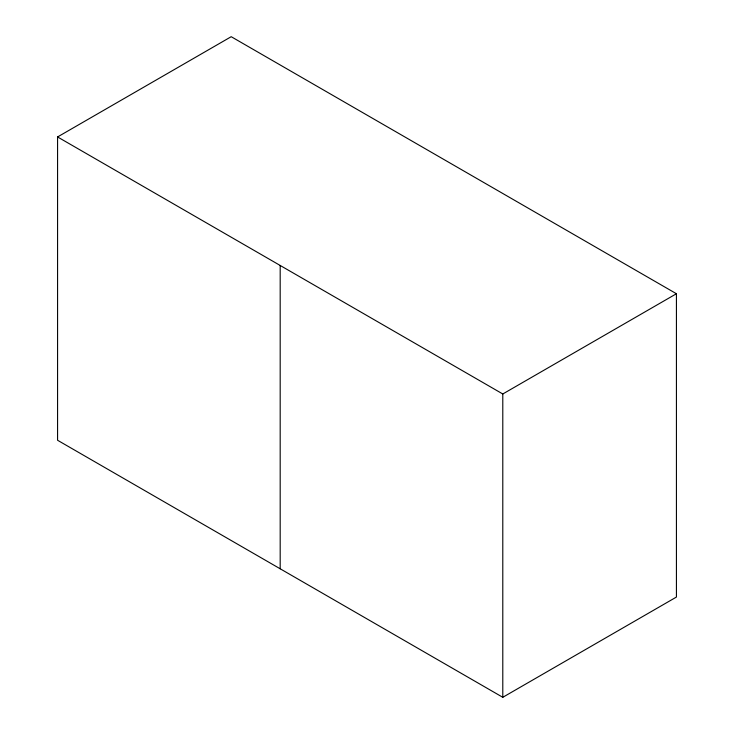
<?xml version="1.0" encoding="UTF-8"?>
<svg xmlns="http://www.w3.org/2000/svg" width="734" height="734" viewBox="0 0 734 734"><rect width="100%" height="100%" fill="white"/><g stroke="black" fill="none" stroke-linecap="round" stroke-linejoin="round"><path stroke-width="1.1" d="M57.573 136.946L231.21 36.7L676.427 293.738L676.427 597.054L502.79 697.3L57.573 440.262L57.573 136.946L502.79 393.984L676.427 293.738M502.79 393.984L502.79 697.3M280.186 265.469L280.186 568.777"/></g></svg>
